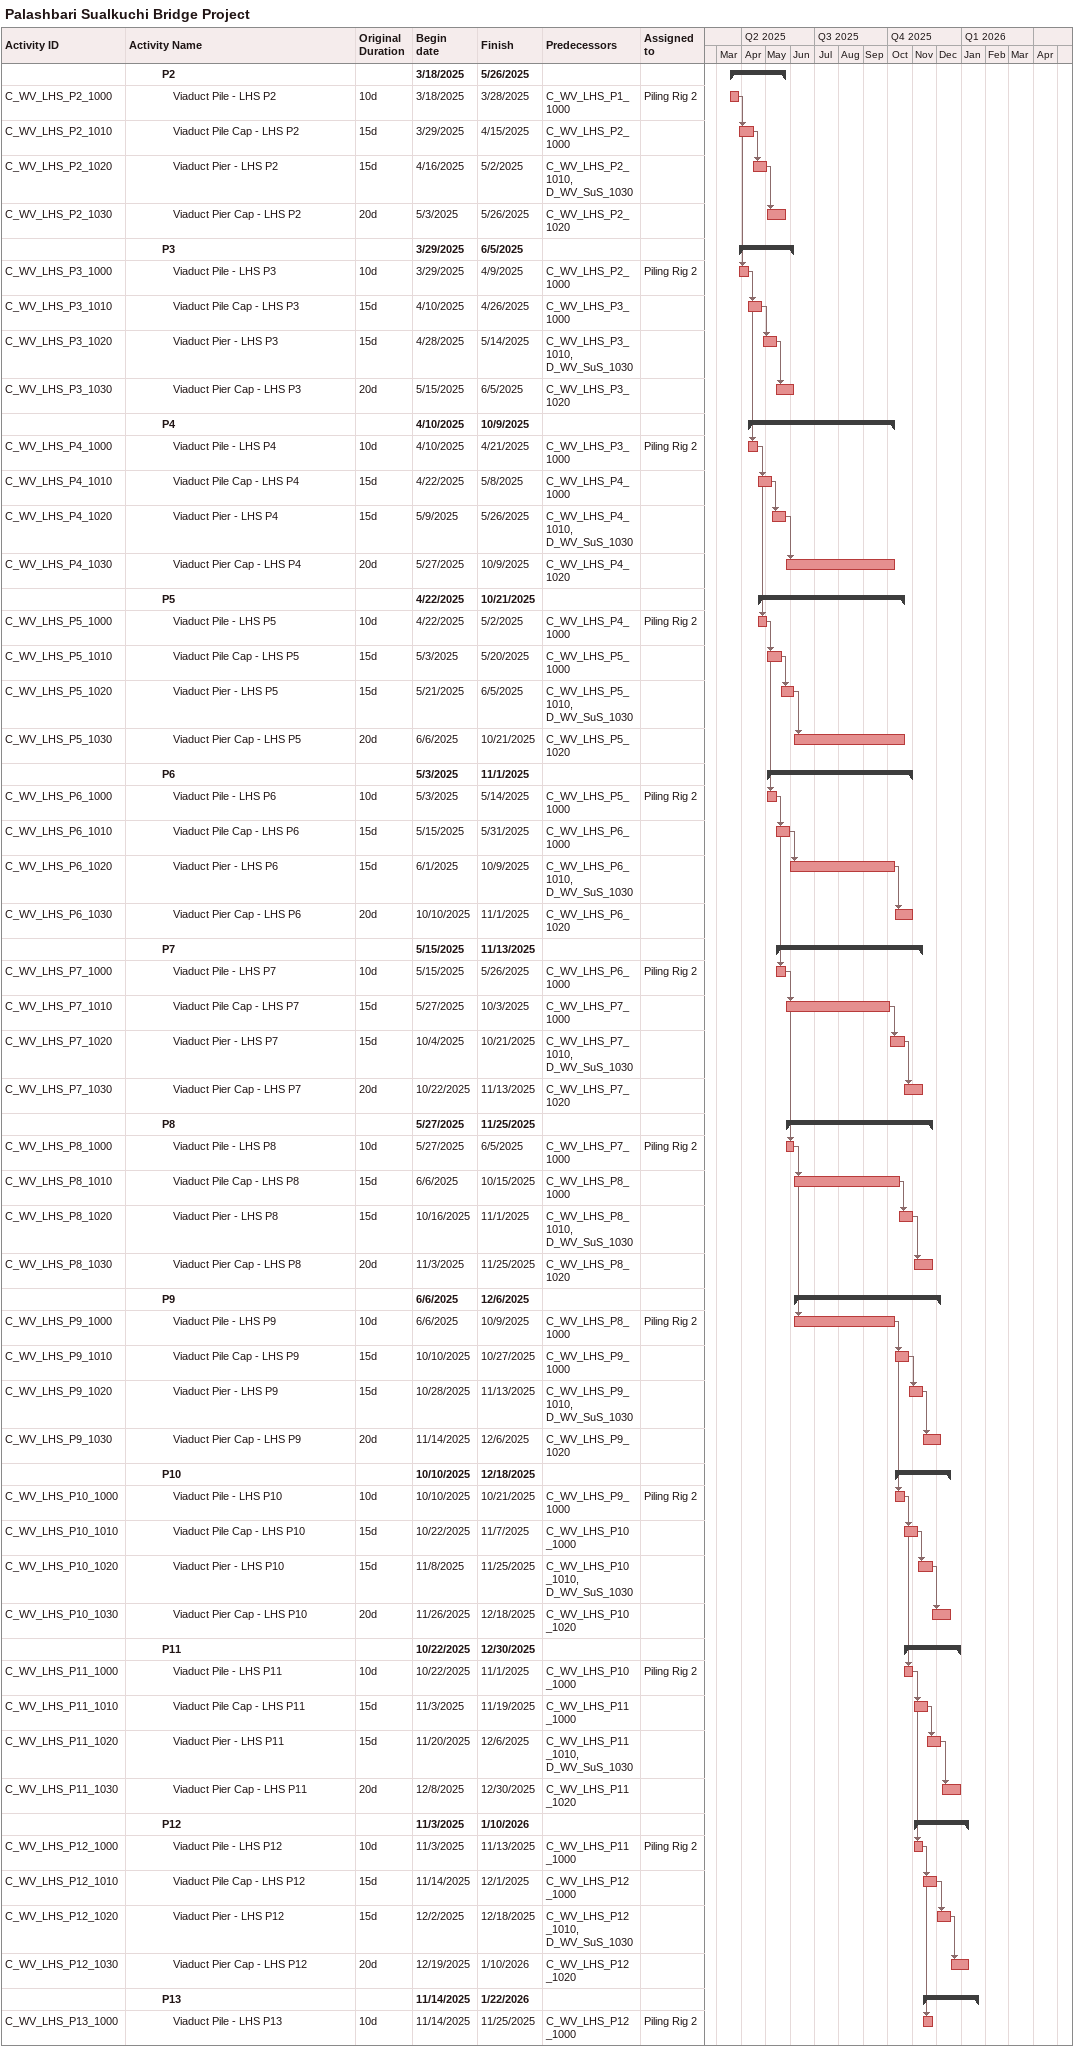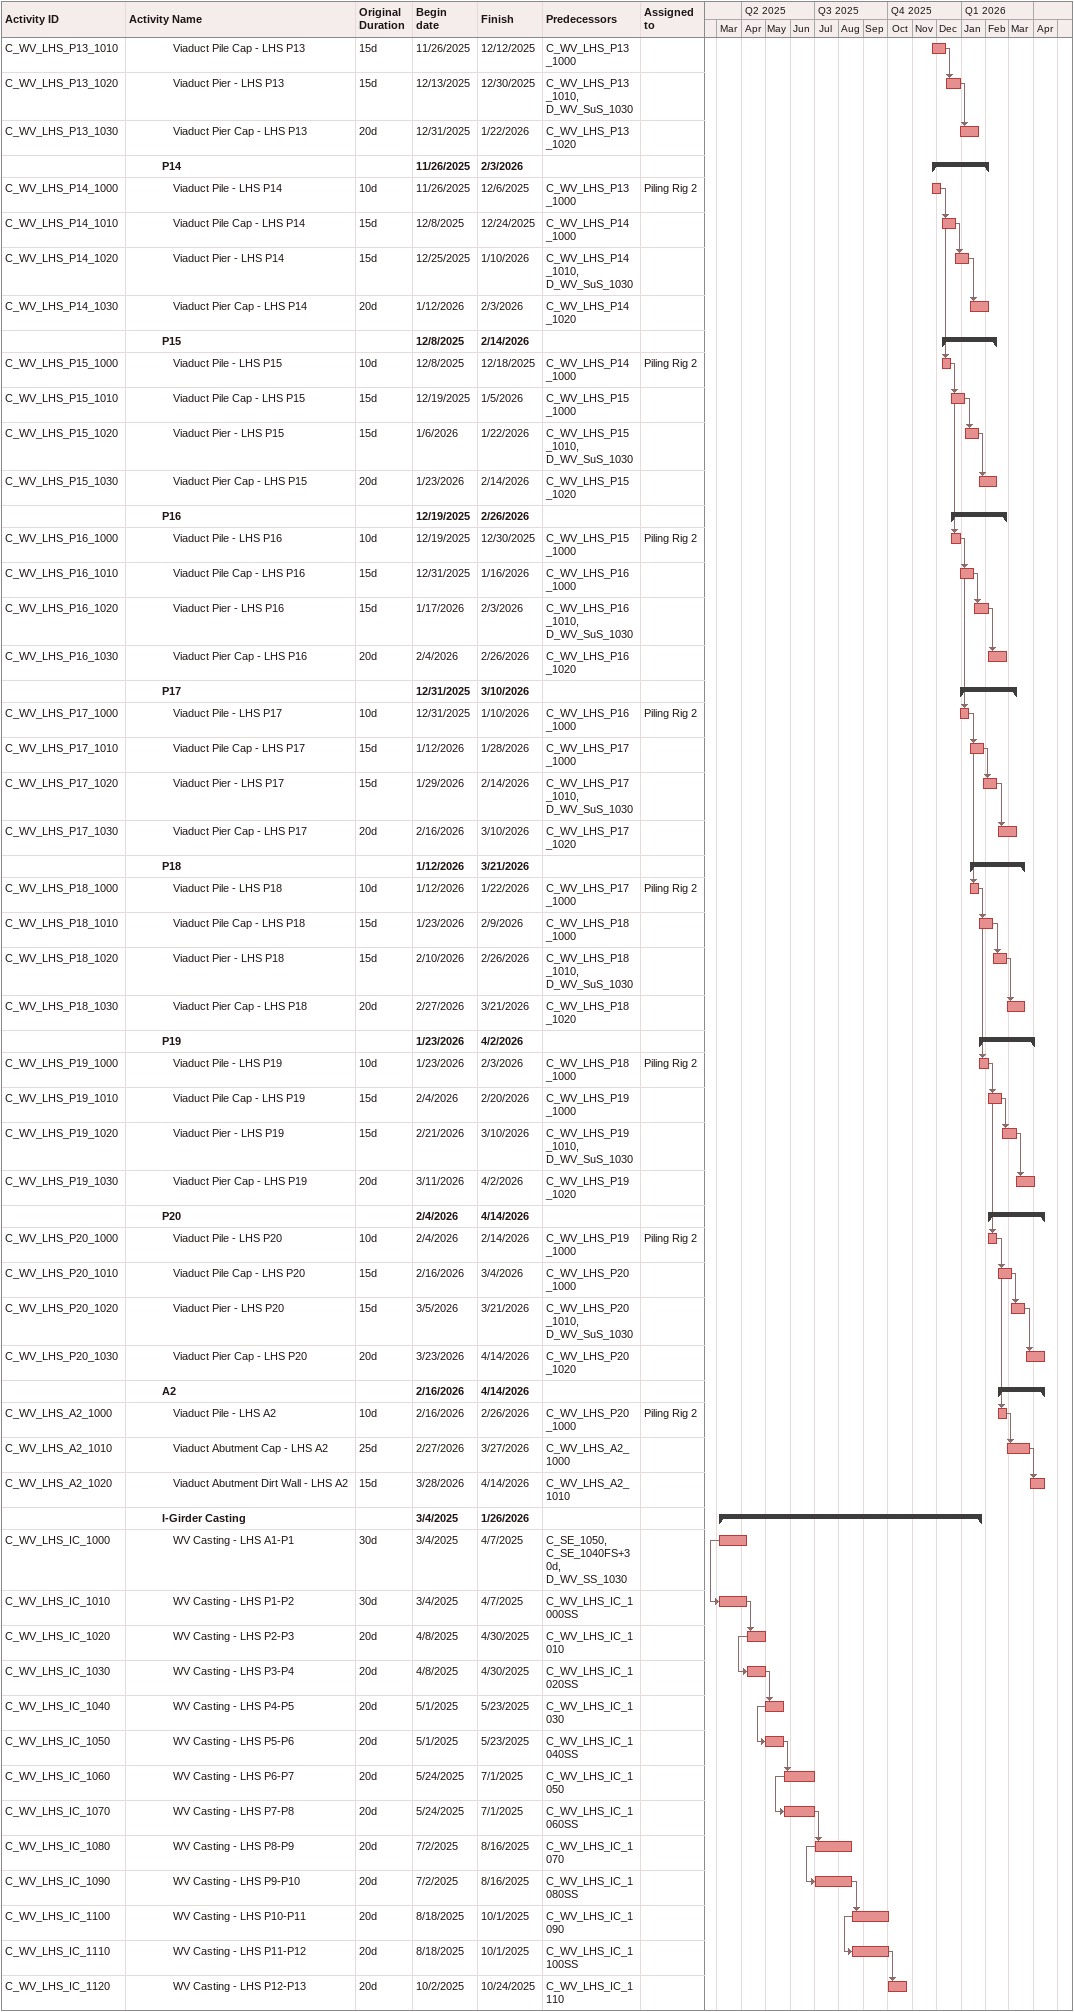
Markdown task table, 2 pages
Palashbari Sualkuchi Bridge Project

| ID | Level | Task | Original duration | Start | Finish | Predecessors | Resources |
|---|---|---|---|---|---|---|---|
|  | 4 | **P2** |  | 2025-03-18 | 2025-05-26 |  |  |
| C_WV_LHS_P2_1000 | 5 | Viaduct Pile - LHS P2 | 10d | 2025-03-18 | 2025-03-28 | C_WV_LHS_P1_1000 | Piling Rig 2 |
| C_WV_LHS_P2_1010 | 5 | Viaduct Pile Cap - LHS P2 | 15d | 2025-03-29 | 2025-04-15 | C_WV_LHS_P2_1000 |  |
| C_WV_LHS_P2_1020 | 5 | Viaduct Pier - LHS P2 | 15d | 2025-04-16 | 2025-05-02 | C_WV_LHS_P2_1010, D_WV_SuS_1030 |  |
| C_WV_LHS_P2_1030 | 5 | Viaduct Pier Cap - LHS P2 | 20d | 2025-05-03 | 2025-05-26 | C_WV_LHS_P2_1020 |  |
|  | 4 | **P3** |  | 2025-03-29 | 2025-06-05 |  |  |
| C_WV_LHS_P3_1000 | 5 | Viaduct Pile - LHS P3 | 10d | 2025-03-29 | 2025-04-09 | C_WV_LHS_P2_1000 | Piling Rig 2 |
| C_WV_LHS_P3_1010 | 5 | Viaduct Pile Cap - LHS P3 | 15d | 2025-04-10 | 2025-04-26 | C_WV_LHS_P3_1000 |  |
| C_WV_LHS_P3_1020 | 5 | Viaduct Pier - LHS P3 | 15d | 2025-04-28 | 2025-05-14 | C_WV_LHS_P3_1010, D_WV_SuS_1030 |  |
| C_WV_LHS_P3_1030 | 5 | Viaduct Pier Cap - LHS P3 | 20d | 2025-05-15 | 2025-06-05 | C_WV_LHS_P3_1020 |  |
|  | 4 | **P4** |  | 2025-04-10 | 2025-10-09 |  |  |
| C_WV_LHS_P4_1000 | 5 | Viaduct Pile - LHS P4 | 10d | 2025-04-10 | 2025-04-21 | C_WV_LHS_P3_1000 | Piling Rig 2 |
| C_WV_LHS_P4_1010 | 5 | Viaduct Pile Cap - LHS P4 | 15d | 2025-04-22 | 2025-05-08 | C_WV_LHS_P4_1000 |  |
| C_WV_LHS_P4_1020 | 5 | Viaduct Pier - LHS P4 | 15d | 2025-05-09 | 2025-05-26 | C_WV_LHS_P4_1010, D_WV_SuS_1030 |  |
| C_WV_LHS_P4_1030 | 5 | Viaduct Pier Cap - LHS P4 | 20d | 2025-05-27 | 2025-10-09 | C_WV_LHS_P4_1020 |  |
|  | 4 | **P5** |  | 2025-04-22 | 2025-10-21 |  |  |
| C_WV_LHS_P5_1000 | 5 | Viaduct Pile - LHS P5 | 10d | 2025-04-22 | 2025-05-02 | C_WV_LHS_P4_1000 | Piling Rig 2 |
| C_WV_LHS_P5_1010 | 5 | Viaduct Pile Cap - LHS P5 | 15d | 2025-05-03 | 2025-05-20 | C_WV_LHS_P5_1000 |  |
| C_WV_LHS_P5_1020 | 5 | Viaduct Pier - LHS P5 | 15d | 2025-05-21 | 2025-06-05 | C_WV_LHS_P5_1010, D_WV_SuS_1030 |  |
| C_WV_LHS_P5_1030 | 5 | Viaduct Pier Cap - LHS P5 | 20d | 2025-06-06 | 2025-10-21 | C_WV_LHS_P5_1020 |  |
|  | 4 | **P6** |  | 2025-05-03 | 2025-11-01 |  |  |
| C_WV_LHS_P6_1000 | 5 | Viaduct Pile - LHS P6 | 10d | 2025-05-03 | 2025-05-14 | C_WV_LHS_P5_1000 | Piling Rig 2 |
| C_WV_LHS_P6_1010 | 5 | Viaduct Pile Cap - LHS P6 | 15d | 2025-05-15 | 2025-05-31 | C_WV_LHS_P6_1000 |  |
| C_WV_LHS_P6_1020 | 5 | Viaduct Pier - LHS P6 | 15d | 2025-06-01 | 2025-10-09 | C_WV_LHS_P6_1010, D_WV_SuS_1030 |  |
| C_WV_LHS_P6_1030 | 5 | Viaduct Pier Cap - LHS P6 | 20d | 2025-10-10 | 2025-11-01 | C_WV_LHS_P6_1020 |  |
|  | 4 | **P7** |  | 2025-05-15 | 2025-11-13 |  |  |
| C_WV_LHS_P7_1000 | 5 | Viaduct Pile - LHS P7 | 10d | 2025-05-15 | 2025-05-26 | C_WV_LHS_P6_1000 | Piling Rig 2 |
| C_WV_LHS_P7_1010 | 5 | Viaduct Pile Cap - LHS P7 | 15d | 2025-05-27 | 2025-10-03 | C_WV_LHS_P7_1000 |  |
| C_WV_LHS_P7_1020 | 5 | Viaduct Pier - LHS P7 | 15d | 2025-10-04 | 2025-10-21 | C_WV_LHS_P7_1010, D_WV_SuS_1030 |  |
| C_WV_LHS_P7_1030 | 5 | Viaduct Pier Cap - LHS P7 | 20d | 2025-10-22 | 2025-11-13 | C_WV_LHS_P7_1020 |  |
|  | 4 | **P8** |  | 2025-05-27 | 2025-11-25 |  |  |
| C_WV_LHS_P8_1000 | 5 | Viaduct Pile - LHS P8 | 10d | 2025-05-27 | 2025-06-05 | C_WV_LHS_P7_1000 | Piling Rig 2 |
| C_WV_LHS_P8_1010 | 5 | Viaduct Pile Cap - LHS P8 | 15d | 2025-06-06 | 2025-10-15 | C_WV_LHS_P8_1000 |  |
| C_WV_LHS_P8_1020 | 5 | Viaduct Pier - LHS P8 | 15d | 2025-10-16 | 2025-11-01 | C_WV_LHS_P8_1010, D_WV_SuS_1030 |  |
| C_WV_LHS_P8_1030 | 5 | Viaduct Pier Cap - LHS P8 | 20d | 2025-11-03 | 2025-11-25 | C_WV_LHS_P8_1020 |  |
|  | 4 | **P9** |  | 2025-06-06 | 2025-12-06 |  |  |
| C_WV_LHS_P9_1000 | 5 | Viaduct Pile - LHS P9 | 10d | 2025-06-06 | 2025-10-09 | C_WV_LHS_P8_1000 | Piling Rig 2 |
| C_WV_LHS_P9_1010 | 5 | Viaduct Pile Cap - LHS P9 | 15d | 2025-10-10 | 2025-10-27 | C_WV_LHS_P9_1000 |  |
| C_WV_LHS_P9_1020 | 5 | Viaduct Pier - LHS P9 | 15d | 2025-10-28 | 2025-11-13 | C_WV_LHS_P9_1010, D_WV_SuS_1030 |  |
| C_WV_LHS_P9_1030 | 5 | Viaduct Pier Cap - LHS P9 | 20d | 2025-11-14 | 2025-12-06 | C_WV_LHS_P9_1020 |  |
|  | 4 | **P10** |  | 2025-10-10 | 2025-12-18 |  |  |
| C_WV_LHS_P10_1000 | 5 | Viaduct Pile - LHS P10 | 10d | 2025-10-10 | 2025-10-21 | C_WV_LHS_P9_1000 | Piling Rig 2 |
| C_WV_LHS_P10_1010 | 5 | Viaduct Pile Cap - LHS P10 | 15d | 2025-10-22 | 2025-11-07 | C_WV_LHS_P10_1000 |  |
| C_WV_LHS_P10_1020 | 5 | Viaduct Pier - LHS P10 | 15d | 2025-11-08 | 2025-11-25 | C_WV_LHS_P10_1010, D_WV_SuS_1030 |  |
| C_WV_LHS_P10_1030 | 5 | Viaduct Pier Cap - LHS P10 | 20d | 2025-11-26 | 2025-12-18 | C_WV_LHS_P10_1020 |  |
|  | 4 | **P11** |  | 2025-10-22 | 2025-12-30 |  |  |
| C_WV_LHS_P11_1000 | 5 | Viaduct Pile - LHS P11 | 10d | 2025-10-22 | 2025-11-01 | C_WV_LHS_P10_1000 | Piling Rig 2 |
| C_WV_LHS_P11_1010 | 5 | Viaduct Pile Cap - LHS P11 | 15d | 2025-11-03 | 2025-11-19 | C_WV_LHS_P11_1000 |  |
| C_WV_LHS_P11_1020 | 5 | Viaduct Pier - LHS P11 | 15d | 2025-11-20 | 2025-12-06 | C_WV_LHS_P11_1010, D_WV_SuS_1030 |  |
| C_WV_LHS_P11_1030 | 5 | Viaduct Pier Cap - LHS P11 | 20d | 2025-12-08 | 2025-12-30 | C_WV_LHS_P11_1020 |  |
|  | 4 | **P12** |  | 2025-11-03 | 2026-01-10 |  |  |
| C_WV_LHS_P12_1000 | 5 | Viaduct Pile - LHS P12 | 10d | 2025-11-03 | 2025-11-13 | C_WV_LHS_P11_1000 | Piling Rig 2 |
| C_WV_LHS_P12_1010 | 5 | Viaduct Pile Cap - LHS P12 | 15d | 2025-11-14 | 2025-12-01 | C_WV_LHS_P12_1000 |  |
| C_WV_LHS_P12_1020 | 5 | Viaduct Pier - LHS P12 | 15d | 2025-12-02 | 2025-12-18 | C_WV_LHS_P12_1010, D_WV_SuS_1030 |  |
| C_WV_LHS_P12_1030 | 5 | Viaduct Pier Cap - LHS P12 | 20d | 2025-12-19 | 2026-01-10 | C_WV_LHS_P12_1020 |  |
|  | 4 | **P13** |  | 2025-11-14 | 2026-01-22 |  |  |
| C_WV_LHS_P13_1000 | 5 | Viaduct Pile - LHS P13 | 10d | 2025-11-14 | 2025-11-25 | C_WV_LHS_P12_1000 | Piling Rig 2 |
| C_WV_LHS_P13_1010 | 5 | Viaduct Pile Cap - LHS P13 | 15d | 2025-11-26 | 2025-12-12 | C_WV_LHS_P13_1000 |  |
| C_WV_LHS_P13_1020 | 5 | Viaduct Pier - LHS P13 | 15d | 2025-12-13 | 2025-12-30 | C_WV_LHS_P13_1010, D_WV_SuS_1030 |  |
| C_WV_LHS_P13_1030 | 5 | Viaduct Pier Cap - LHS P13 | 20d | 2025-12-31 | 2026-01-22 | C_WV_LHS_P13_1020 |  |
|  | 4 | **P14** |  | 2025-11-26 | 2026-02-03 |  |  |
| C_WV_LHS_P14_1000 | 5 | Viaduct Pile - LHS P14 | 10d | 2025-11-26 | 2025-12-06 | C_WV_LHS_P13_1000 | Piling Rig 2 |
| C_WV_LHS_P14_1010 | 5 | Viaduct Pile Cap - LHS P14 | 15d | 2025-12-08 | 2025-12-24 | C_WV_LHS_P14_1000 |  |
| C_WV_LHS_P14_1020 | 5 | Viaduct Pier - LHS P14 | 15d | 2025-12-25 | 2026-01-10 | C_WV_LHS_P14_1010, D_WV_SuS_1030 |  |
| C_WV_LHS_P14_1030 | 5 | Viaduct Pier Cap - LHS P14 | 20d | 2026-01-12 | 2026-02-03 | C_WV_LHS_P14_1020 |  |
|  | 4 | **P15** |  | 2025-12-08 | 2026-02-14 |  |  |
| C_WV_LHS_P15_1000 | 5 | Viaduct Pile - LHS P15 | 10d | 2025-12-08 | 2025-12-18 | C_WV_LHS_P14_1000 | Piling Rig 2 |
| C_WV_LHS_P15_1010 | 5 | Viaduct Pile Cap - LHS P15 | 15d | 2025-12-19 | 2026-01-05 | C_WV_LHS_P15_1000 |  |
| C_WV_LHS_P15_1020 | 5 | Viaduct Pier - LHS P15 | 15d | 2026-01-06 | 2026-01-22 | C_WV_LHS_P15_1010, D_WV_SuS_1030 |  |
| C_WV_LHS_P15_1030 | 5 | Viaduct Pier Cap - LHS P15 | 20d | 2026-01-23 | 2026-02-14 | C_WV_LHS_P15_1020 |  |
|  | 4 | **P16** |  | 2025-12-19 | 2026-02-26 |  |  |
| C_WV_LHS_P16_1000 | 5 | Viaduct Pile - LHS P16 | 10d | 2025-12-19 | 2025-12-30 | C_WV_LHS_P15_1000 | Piling Rig 2 |
| C_WV_LHS_P16_1010 | 5 | Viaduct Pile Cap - LHS P16 | 15d | 2025-12-31 | 2026-01-16 | C_WV_LHS_P16_1000 |  |
| C_WV_LHS_P16_1020 | 5 | Viaduct Pier - LHS P16 | 15d | 2026-01-17 | 2026-02-03 | C_WV_LHS_P16_1010, D_WV_SuS_1030 |  |
| C_WV_LHS_P16_1030 | 5 | Viaduct Pier Cap - LHS P16 | 20d | 2026-02-04 | 2026-02-26 | C_WV_LHS_P16_1020 |  |
|  | 4 | **P17** |  | 2025-12-31 | 2026-03-10 |  |  |
| C_WV_LHS_P17_1000 | 5 | Viaduct Pile - LHS P17 | 10d | 2025-12-31 | 2026-01-10 | C_WV_LHS_P16_1000 | Piling Rig 2 |
| C_WV_LHS_P17_1010 | 5 | Viaduct Pile Cap - LHS P17 | 15d | 2026-01-12 | 2026-01-28 | C_WV_LHS_P17_1000 |  |
| C_WV_LHS_P17_1020 | 5 | Viaduct Pier - LHS P17 | 15d | 2026-01-29 | 2026-02-14 | C_WV_LHS_P17_1010, D_WV_SuS_1030 |  |
| C_WV_LHS_P17_1030 | 5 | Viaduct Pier Cap - LHS P17 | 20d | 2026-02-16 | 2026-03-10 | C_WV_LHS_P17_1020 |  |
|  | 4 | **P18** |  | 2026-01-12 | 2026-03-21 |  |  |
| C_WV_LHS_P18_1000 | 5 | Viaduct Pile - LHS P18 | 10d | 2026-01-12 | 2026-01-22 | C_WV_LHS_P17_1000 | Piling Rig 2 |
| C_WV_LHS_P18_1010 | 5 | Viaduct Pile Cap - LHS P18 | 15d | 2026-01-23 | 2026-02-09 | C_WV_LHS_P18_1000 |  |
| C_WV_LHS_P18_1020 | 5 | Viaduct Pier - LHS P18 | 15d | 2026-02-10 | 2026-02-26 | C_WV_LHS_P18_1010, D_WV_SuS_1030 |  |
| C_WV_LHS_P18_1030 | 5 | Viaduct Pier Cap - LHS P18 | 20d | 2026-02-27 | 2026-03-21 | C_WV_LHS_P18_1020 |  |
|  | 4 | **P19** |  | 2026-01-23 | 2026-04-02 |  |  |
| C_WV_LHS_P19_1000 | 5 | Viaduct Pile - LHS P19 | 10d | 2026-01-23 | 2026-02-03 | C_WV_LHS_P18_1000 | Piling Rig 2 |
| C_WV_LHS_P19_1010 | 5 | Viaduct Pile Cap - LHS P19 | 15d | 2026-02-04 | 2026-02-20 | C_WV_LHS_P19_1000 |  |
| C_WV_LHS_P19_1020 | 5 | Viaduct Pier - LHS P19 | 15d | 2026-02-21 | 2026-03-10 | C_WV_LHS_P19_1010, D_WV_SuS_1030 |  |
| C_WV_LHS_P19_1030 | 5 | Viaduct Pier Cap - LHS P19 | 20d | 2026-03-11 | 2026-04-02 | C_WV_LHS_P19_1020 |  |
|  | 4 | **P20** |  | 2026-02-04 | 2026-04-14 |  |  |
| C_WV_LHS_P20_1000 | 5 | Viaduct Pile - LHS P20 | 10d | 2026-02-04 | 2026-02-14 | C_WV_LHS_P19_1000 | Piling Rig 2 |
| C_WV_LHS_P20_1010 | 5 | Viaduct Pile Cap - LHS P20 | 15d | 2026-02-16 | 2026-03-04 | C_WV_LHS_P20_1000 |  |
| C_WV_LHS_P20_1020 | 5 | Viaduct Pier - LHS P20 | 15d | 2026-03-05 | 2026-03-21 | C_WV_LHS_P20_1010, D_WV_SuS_1030 |  |
| C_WV_LHS_P20_1030 | 5 | Viaduct Pier Cap - LHS P20 | 20d | 2026-03-23 | 2026-04-14 | C_WV_LHS_P20_1020 |  |
|  | 4 | **A2** |  | 2026-02-16 | 2026-04-14 |  |  |
| C_WV_LHS_A2_1000 | 5 | Viaduct Pile - LHS A2 | 10d | 2026-02-16 | 2026-02-26 | C_WV_LHS_P20_1000 | Piling Rig 2 |
| C_WV_LHS_A2_1010 | 5 | Viaduct Abutment Cap - LHS A2 | 25d | 2026-02-27 | 2026-03-27 | C_WV_LHS_A2_1000 |  |
| C_WV_LHS_A2_1020 | 5 | Viaduct Abutment Dirt Wall - LHS A2 | 15d | 2026-03-28 | 2026-04-14 | C_WV_LHS_A2_1010 |  |
|  | 4 | **I-Girder Casting** |  | 2025-03-04 | 2026-01-26 |  |  |
| C_WV_LHS_IC_1000 | 5 | WV Casting - LHS A1-P1 | 30d | 2025-03-04 | 2025-04-07 | C_SE_1050, C_SE_1040FS+30d, D_WV_SS_1030 |  |
| C_WV_LHS_IC_1010 | 5 | WV Casting - LHS P1-P2 | 30d | 2025-03-04 | 2025-04-07 | C_WV_LHS_IC_1000SS |  |
| C_WV_LHS_IC_1020 | 5 | WV Casting - LHS P2-P3 | 20d | 2025-04-08 | 2025-04-30 | C_WV_LHS_IC_1010 |  |
| C_WV_LHS_IC_1030 | 5 | WV Casting - LHS P3-P4 | 20d | 2025-04-08 | 2025-04-30 | C_WV_LHS_IC_1020SS |  |
| C_WV_LHS_IC_1040 | 5 | WV Casting - LHS P4-P5 | 20d | 2025-05-01 | 2025-05-23 | C_WV_LHS_IC_1030 |  |
| C_WV_LHS_IC_1050 | 5 | WV Casting - LHS P5-P6 | 20d | 2025-05-01 | 2025-05-23 | C_WV_LHS_IC_1040SS |  |
| C_WV_LHS_IC_1060 | 5 | WV Casting - LHS P6-P7 | 20d | 2025-05-24 | 2025-07-01 | C_WV_LHS_IC_1050 |  |
| C_WV_LHS_IC_1070 | 5 | WV Casting - LHS P7-P8 | 20d | 2025-05-24 | 2025-07-01 | C_WV_LHS_IC_1060SS |  |
| C_WV_LHS_IC_1080 | 5 | WV Casting - LHS P8-P9 | 20d | 2025-07-02 | 2025-08-16 | C_WV_LHS_IC_1070 |  |
| C_WV_LHS_IC_1090 | 5 | WV Casting - LHS P9-P10 | 20d | 2025-07-02 | 2025-08-16 | C_WV_LHS_IC_1080SS |  |
| C_WV_LHS_IC_1100 | 5 | WV Casting - LHS P10-P11 | 20d | 2025-08-18 | 2025-10-01 | C_WV_LHS_IC_1090 |  |
| C_WV_LHS_IC_1110 | 5 | WV Casting - LHS P11-P12 | 20d | 2025-08-18 | 2025-10-01 | C_WV_LHS_IC_1100SS |  |
| C_WV_LHS_IC_1120 | 5 | WV Casting - LHS P12-P13 | 20d | 2025-10-02 | 2025-10-24 | C_WV_LHS_IC_1110 |  |
